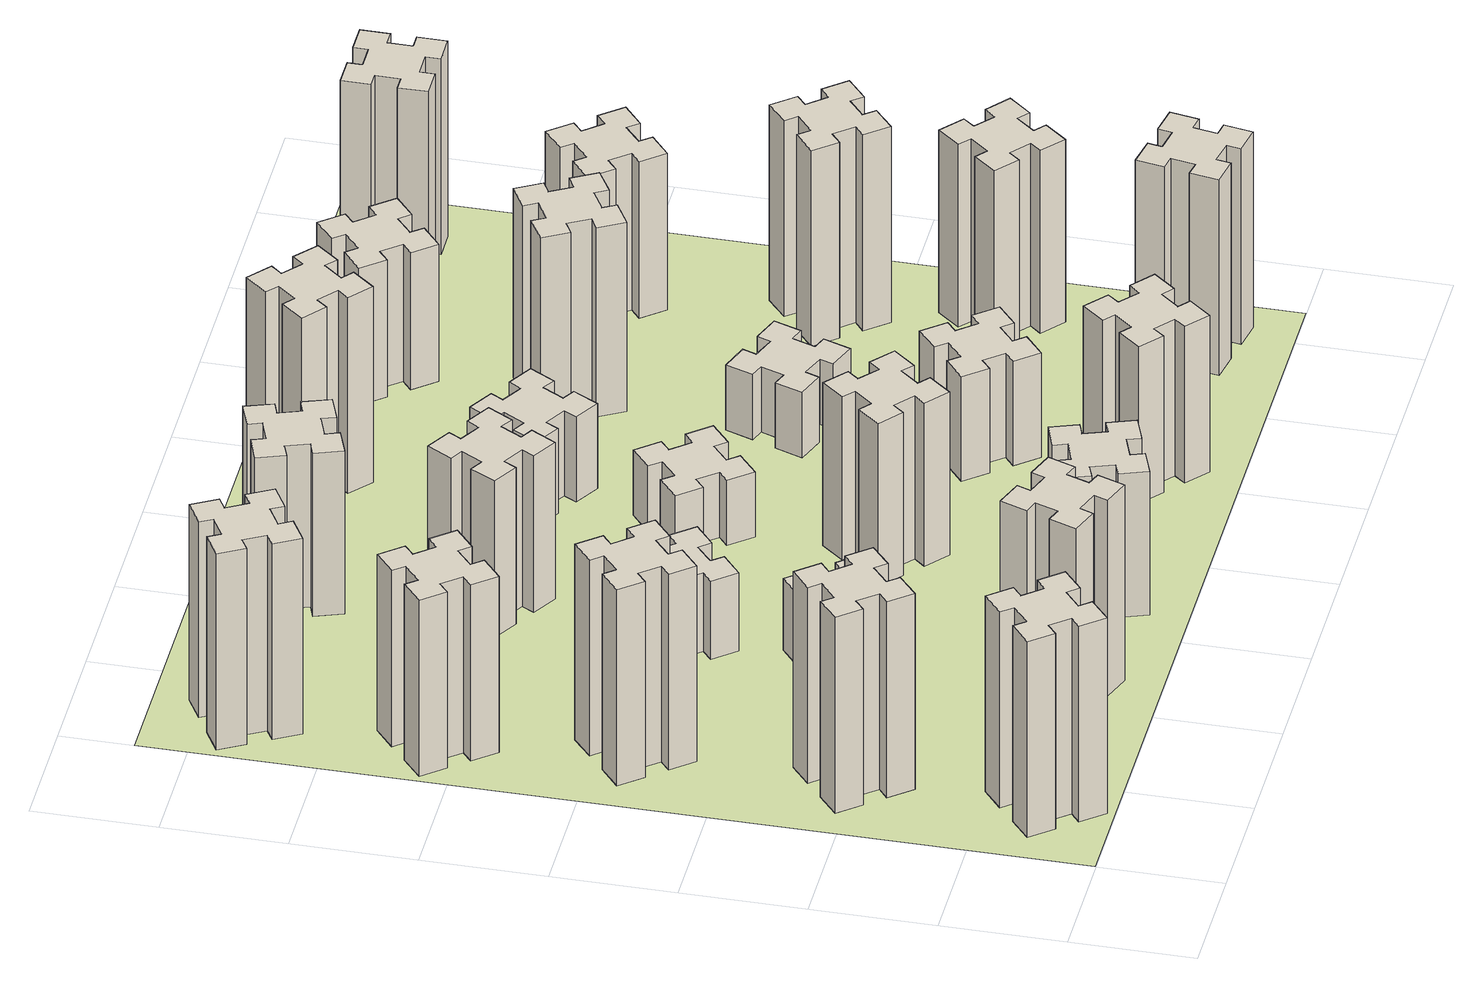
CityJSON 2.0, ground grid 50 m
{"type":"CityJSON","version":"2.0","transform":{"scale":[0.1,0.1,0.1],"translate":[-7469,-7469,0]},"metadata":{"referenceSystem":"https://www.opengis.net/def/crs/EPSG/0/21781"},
"CityObjects":{
"building1":{"type":"Building","attributes":{"class":"1000","function":"1000","usage":"1000","yearOfConstruction":2016,"roofType":"1000","measuredHeight":90,"storeysAboveGround":30,"storeysBelowGround":0},"geometry":[{"type":"Solid","lod":"1","boundaries":[[[[0,1,2,3,4,5,6,7,8,9,10,11,12,13,14,15,16,17,18,19]],[[17,16,20,21]],[[16,15,22,20]],[[15,14,23,22]],[[14,13,24,23]],[[13,12,25,24]],[[12,11,26,25]],[[11,10,27,26]],[[10,9,28,27]],[[9,8,29,28]],[[8,7,30,29]],[[7,6,31,30]],[[6,5,32,31]],[[5,4,33,32]],[[4,3,34,33]],[[3,2,35,34]],[[2,1,36,35]],[[1,0,37,36]],[[0,19,38,37]],[[19,18,39,38]],[[18,17,21,39]],[[24,25,26,27,28,29,30,31,32,33,34,35,36,37,38,39,21,20,22,23]]]]}]},
"building2":{"type":"Building","attributes":{"class":"1000","function":"1000","usage":"1000","yearOfConstruction":2016,"roofType":"1000","measuredHeight":90,"storeysAboveGround":30,"storeysBelowGround":0},"geometry":[{"type":"Solid","lod":"1","boundaries":[[[[40,41,42,43,44,45,46,47,48,49,50,51,52,53,54,55,56,57,58,59]],[[57,56,60,61]],[[56,55,62,60]],[[55,54,63,62]],[[54,53,64,63]],[[53,52,65,64]],[[52,51,66,65]],[[51,50,67,66]],[[50,49,68,67]],[[49,48,69,68]],[[48,47,70,69]],[[47,46,71,70]],[[46,45,72,71]],[[45,44,73,72]],[[44,43,74,73]],[[43,42,75,74]],[[42,41,76,75]],[[41,40,77,76]],[[40,59,78,77]],[[59,58,79,78]],[[58,57,61,79]],[[64,65,66,67,68,69,70,71,72,73,74,75,76,77,78,79,61,60,62,63]]]]}]},
"building3":{"type":"Building","attributes":{"class":"1000","function":"1000","usage":"1000","yearOfConstruction":2016,"roofType":"1000","measuredHeight":90,"storeysAboveGround":30,"storeysBelowGround":0},"geometry":[{"type":"Solid","lod":"1","boundaries":[[[[80,81,82,83,84,85,86,87,88,89,90,91,92,93,94,95,96,97,98,99]],[[97,96,100,101]],[[96,95,102,100]],[[95,94,103,102]],[[94,93,104,103]],[[93,92,105,104]],[[92,91,106,105]],[[91,90,107,106]],[[90,89,108,107]],[[89,88,109,108]],[[88,87,110,109]],[[87,86,111,110]],[[86,85,112,111]],[[85,84,113,112]],[[84,83,114,113]],[[83,82,115,114]],[[82,81,116,115]],[[81,80,117,116]],[[80,99,118,117]],[[99,98,119,118]],[[98,97,101,119]],[[104,105,106,107,108,109,110,111,112,113,114,115,116,117,118,119,101,100,102,103]]]]}]},
"building4":{"type":"Building","attributes":{"class":"1000","function":"1000","usage":"1000","yearOfConstruction":2016,"roofType":"1000","measuredHeight":81,"storeysAboveGround":30,"storeysBelowGround":0},"geometry":[{"type":"Solid","lod":"1","boundaries":[[[[120,121,122,123,124,125,126,127,128,129,130,131,132,133,134,135,136,137,138,139]],[[137,136,140,141]],[[136,135,142,140]],[[135,134,143,142]],[[134,133,144,143]],[[133,132,145,144]],[[132,131,146,145]],[[131,130,147,146]],[[130,129,148,147]],[[129,128,149,148]],[[128,127,150,149]],[[127,126,151,150]],[[126,125,152,151]],[[125,124,153,152]],[[124,123,154,153]],[[123,122,155,154]],[[122,121,156,155]],[[121,120,157,156]],[[120,139,158,157]],[[139,138,159,158]],[[138,137,141,159]],[[144,145,146,147,148,149,150,151,152,153,154,155,156,157,158,159,141,140,142,143]]]]}]},
"building5":{"type":"Building","attributes":{"class":"1000","function":"1000","usage":"1000","yearOfConstruction":2016,"roofType":"1000","measuredHeight":90,"storeysAboveGround":30,"storeysBelowGround":0},"geometry":[{"type":"Solid","lod":"1","boundaries":[[[[160,161,162,163,164,165,166,167,168,169,170,171,172,173,174,175,176,177,178,179]],[[177,176,180,181]],[[176,175,182,180]],[[175,174,183,182]],[[174,173,184,183]],[[173,172,185,184]],[[172,171,186,185]],[[171,170,187,186]],[[170,169,188,187]],[[169,168,189,188]],[[168,167,190,189]],[[167,166,191,190]],[[166,165,192,191]],[[165,164,193,192]],[[164,163,194,193]],[[163,162,195,194]],[[162,161,196,195]],[[161,160,197,196]],[[160,179,198,197]],[[179,178,199,198]],[[178,177,181,199]],[[184,185,186,187,188,189,190,191,192,193,194,195,196,197,198,199,181,180,182,183]]]]}]},
"building6":{"type":"Building","attributes":{"class":"1000","function":"1000","usage":"1000","yearOfConstruction":2016,"roofType":"1000","measuredHeight":90,"storeysAboveGround":30,"storeysBelowGround":0},"geometry":[{"type":"Solid","lod":"1","boundaries":[[[[200,201,202,203,204,205,206,207,208,209,210,211,212,213,214,215,216,217,218,219]],[[217,216,220,221]],[[216,215,222,220]],[[215,214,223,222]],[[214,213,224,223]],[[213,212,225,224]],[[212,211,226,225]],[[211,210,227,226]],[[210,209,228,227]],[[209,208,229,228]],[[208,207,230,229]],[[207,206,231,230]],[[206,205,232,231]],[[205,204,233,232]],[[204,203,234,233]],[[203,202,235,234]],[[202,201,236,235]],[[201,200,237,236]],[[200,219,238,237]],[[219,218,239,238]],[[218,217,221,239]],[[224,225,226,227,228,229,230,231,232,233,234,235,236,237,238,239,221,220,222,223]]]]}]},
"building7":{"type":"Building","attributes":{"class":"1000","function":"1000","usage":"1000","yearOfConstruction":2016,"roofType":"1000","measuredHeight":33,"storeysAboveGround":30,"storeysBelowGround":0},"geometry":[{"type":"Solid","lod":"1","boundaries":[[[[240,241,242,243,244,245,246,247,248,249,250,251,252,253,254,255,256,257,258,259]],[[257,256,260,261]],[[256,255,262,260]],[[255,254,263,262]],[[254,253,264,263]],[[253,252,265,264]],[[252,251,266,265]],[[251,250,267,266]],[[250,249,268,267]],[[249,248,269,268]],[[248,247,270,269]],[[247,246,271,270]],[[246,245,272,271]],[[245,244,273,272]],[[244,243,274,273]],[[243,242,275,274]],[[242,241,276,275]],[[241,240,277,276]],[[240,259,278,277]],[[259,258,279,278]],[[258,257,261,279]],[[264,265,266,267,268,269,270,271,272,273,274,275,276,277,278,279,261,260,262,263]]]]}]},
"building8":{"type":"Building","attributes":{"class":"1000","function":"1000","usage":"1000","yearOfConstruction":2016,"roofType":"1000","measuredHeight":36,"storeysAboveGround":30,"storeysBelowGround":0},"geometry":[{"type":"Solid","lod":"1","boundaries":[[[[280,281,282,283,284,285,286,287,288,289,290,291,292,293,294,295,296,297,298,299]],[[297,296,300,301]],[[296,295,302,300]],[[295,294,303,302]],[[294,293,304,303]],[[293,292,305,304]],[[292,291,306,305]],[[291,290,307,306]],[[290,289,308,307]],[[289,288,309,308]],[[288,287,310,309]],[[287,286,311,310]],[[286,285,312,311]],[[285,284,313,312]],[[284,283,314,313]],[[283,282,315,314]],[[282,281,316,315]],[[281,280,317,316]],[[280,299,318,317]],[[299,298,319,318]],[[298,297,301,319]],[[304,305,306,307,308,309,310,311,312,313,314,315,316,317,318,319,301,300,302,303]]]]}]},
"building9":{"type":"Building","attributes":{"class":"1000","function":"1000","usage":"1000","yearOfConstruction":2016,"roofType":"1000","measuredHeight":66,"storeysAboveGround":30,"storeysBelowGround":0},"geometry":[{"type":"Solid","lod":"1","boundaries":[[[[320,321,322,323,324,325,326,327,328,329,330,331,332,333,334,335,336,337,338,339]],[[337,336,340,341]],[[336,335,342,340]],[[335,334,343,342]],[[334,333,344,343]],[[333,332,345,344]],[[332,331,346,345]],[[331,330,347,346]],[[330,329,348,347]],[[329,328,349,348]],[[328,327,350,349]],[[327,326,351,350]],[[326,325,352,351]],[[325,324,353,352]],[[324,323,354,353]],[[323,322,355,354]],[[322,321,356,355]],[[321,320,357,356]],[[320,339,358,357]],[[339,338,359,358]],[[338,337,341,359]],[[344,345,346,347,348,349,350,351,352,353,354,355,356,357,358,359,341,340,342,343]]]]}]},
"building10":{"type":"Building","attributes":{"class":"1000","function":"1000","usage":"1000","yearOfConstruction":2016,"roofType":"1000","measuredHeight":72,"storeysAboveGround":30,"storeysBelowGround":0},"geometry":[{"type":"Solid","lod":"1","boundaries":[[[[360,361,362,363,364,365,366,367,368,369,370,371,372,373,374,375,376,377,378,379]],[[377,376,380,381]],[[376,375,382,380]],[[375,374,383,382]],[[374,373,384,383]],[[373,372,385,384]],[[372,371,386,385]],[[371,370,387,386]],[[370,369,388,387]],[[369,368,389,388]],[[368,367,390,389]],[[367,366,391,390]],[[366,365,392,391]],[[365,364,393,392]],[[364,363,394,393]],[[363,362,395,394]],[[362,361,396,395]],[[361,360,397,396]],[[360,379,398,397]],[[379,378,399,398]],[[378,377,381,399]],[[384,385,386,387,388,389,390,391,392,393,394,395,396,397,398,399,381,380,382,383]]]]}]},
"building11":{"type":"Building","attributes":{"class":"1000","function":"1000","usage":"1000","yearOfConstruction":2016,"roofType":"1000","measuredHeight":75,"storeysAboveGround":30,"storeysBelowGround":0},"geometry":[{"type":"Solid","lod":"1","boundaries":[[[[400,401,402,403,404,405,406,407,408,409,410,411,412,413,414,415,416,417,418,419]],[[417,416,420,421]],[[416,415,422,420]],[[415,414,423,422]],[[414,413,424,423]],[[413,412,425,424]],[[412,411,426,425]],[[411,410,427,426]],[[410,409,428,427]],[[409,408,429,428]],[[408,407,430,429]],[[407,406,431,430]],[[406,405,432,431]],[[405,404,433,432]],[[404,403,434,433]],[[403,402,435,434]],[[402,401,436,435]],[[401,400,437,436]],[[400,419,438,437]],[[419,418,439,438]],[[418,417,421,439]],[[424,425,426,427,428,429,430,431,432,433,434,435,436,437,438,439,421,420,422,423]]]]}]},
"building12":{"type":"Building","attributes":{"class":"1000","function":"1000","usage":"1000","yearOfConstruction":2016,"roofType":"1000","measuredHeight":75,"storeysAboveGround":30,"storeysBelowGround":0},"geometry":[{"type":"Solid","lod":"1","boundaries":[[[[440,441,442,443,444,445,446,447,448,449,450,451,452,453,454,455,456,457,458,459]],[[457,456,460,461]],[[456,455,462,460]],[[455,454,463,462]],[[454,453,464,463]],[[453,452,465,464]],[[452,451,466,465]],[[451,450,467,466]],[[450,449,468,467]],[[449,448,469,468]],[[448,447,470,469]],[[447,446,471,470]],[[446,445,472,471]],[[445,444,473,472]],[[444,443,474,473]],[[443,442,475,474]],[[442,441,476,475]],[[441,440,477,476]],[[440,459,478,477]],[[459,458,479,478]],[[458,457,461,479]],[[464,465,466,467,468,469,470,471,472,473,474,475,476,477,478,479,461,460,462,463]]]]}]},
"building13":{"type":"Building","attributes":{"class":"1000","function":"1000","usage":"1000","yearOfConstruction":2016,"roofType":"1000","measuredHeight":30,"storeysAboveGround":30,"storeysBelowGround":0},"geometry":[{"type":"Solid","lod":"1","boundaries":[[[[480,481,482,483,484,485,486,487,488,489,490,491,492,493,494,495,496,497,498,499]],[[497,496,500,501]],[[496,495,502,500]],[[495,494,503,502]],[[494,493,504,503]],[[493,492,505,504]],[[492,491,506,505]],[[491,490,507,506]],[[490,489,508,507]],[[489,488,509,508]],[[488,487,510,509]],[[487,486,511,510]],[[486,485,512,511]],[[485,484,513,512]],[[484,483,514,513]],[[483,482,515,514]],[[482,481,516,515]],[[481,480,517,516]],[[480,499,518,517]],[[499,498,519,518]],[[498,497,501,519]],[[504,505,506,507,508,509,510,511,512,513,514,515,516,517,518,519,501,500,502,503]]]]}]},
"building14":{"type":"Building","attributes":{"class":"1000","function":"1000","usage":"1000","yearOfConstruction":2016,"roofType":"1000","measuredHeight":72,"storeysAboveGround":30,"storeysBelowGround":0},"geometry":[{"type":"Solid","lod":"1","boundaries":[[[[520,521,522,523,524,525,526,527,528,529,530,531,532,533,534,535,536,537,538,539]],[[537,536,540,541]],[[536,535,542,540]],[[535,534,543,542]],[[534,533,544,543]],[[533,532,545,544]],[[532,531,546,545]],[[531,530,547,546]],[[530,529,548,547]],[[529,528,549,548]],[[528,527,550,549]],[[527,526,551,550]],[[526,525,552,551]],[[525,524,553,552]],[[524,523,554,553]],[[523,522,555,554]],[[522,521,556,555]],[[521,520,557,556]],[[520,539,558,557]],[[539,538,559,558]],[[538,537,541,559]],[[544,545,546,547,548,549,550,551,552,553,554,555,556,557,558,559,541,540,542,543]]]]}]},
"building15":{"type":"Building","attributes":{"class":"1000","function":"1000","usage":"1000","yearOfConstruction":2016,"roofType":"1000","measuredHeight":39,"storeysAboveGround":30,"storeysBelowGround":0},"geometry":[{"type":"Solid","lod":"1","boundaries":[[[[560,561,562,563,564,565,566,567,568,569,570,571,572,573,574,575,576,577,578,579]],[[577,576,580,581]],[[576,575,582,580]],[[575,574,583,582]],[[574,573,584,583]],[[573,572,585,584]],[[572,571,586,585]],[[571,570,587,586]],[[570,569,588,587]],[[569,568,589,588]],[[568,567,590,589]],[[567,566,591,590]],[[566,565,592,591]],[[565,564,593,592]],[[564,563,594,593]],[[563,562,595,594]],[[562,561,596,595]],[[561,560,597,596]],[[560,579,598,597]],[[579,578,599,598]],[[578,577,581,599]],[[584,585,586,587,588,589,590,591,592,593,594,595,596,597,598,599,581,580,582,583]]]]}]},
"building16":{"type":"Building","attributes":{"class":"1000","function":"1000","usage":"1000","yearOfConstruction":2016,"roofType":"1000","measuredHeight":90,"storeysAboveGround":30,"storeysBelowGround":0},"geometry":[{"type":"Solid","lod":"1","boundaries":[[[[600,601,602,603,604,605,606,607,608,609,610,611,612,613,614,615,616,617,618,619]],[[617,616,620,621]],[[616,615,622,620]],[[615,614,623,622]],[[614,613,624,623]],[[613,612,625,624]],[[612,611,626,625]],[[611,610,627,626]],[[610,609,628,627]],[[609,608,629,628]],[[608,607,630,629]],[[607,606,631,630]],[[606,605,632,631]],[[605,604,633,632]],[[604,603,634,633]],[[603,602,635,634]],[[602,601,636,635]],[[601,600,637,636]],[[600,619,638,637]],[[619,618,639,638]],[[618,617,621,639]],[[624,625,626,627,628,629,630,631,632,633,634,635,636,637,638,639,621,620,622,623]]]]}]},
"building17":{"type":"Building","attributes":{"class":"1000","function":"1000","usage":"1000","yearOfConstruction":2016,"roofType":"1000","measuredHeight":48,"storeysAboveGround":30,"storeysBelowGround":0},"geometry":[{"type":"Solid","lod":"1","boundaries":[[[[640,641,642,643,644,645,646,647,648,649,650,651,652,653,654,655,656,657,658,659]],[[657,656,660,661]],[[656,655,662,660]],[[655,654,663,662]],[[654,653,664,663]],[[653,652,665,664]],[[652,651,666,665]],[[651,650,667,666]],[[650,649,668,667]],[[649,648,669,668]],[[648,647,670,669]],[[647,646,671,670]],[[646,645,672,671]],[[645,644,673,672]],[[644,643,674,673]],[[643,642,675,674]],[[642,641,676,675]],[[641,640,677,676]],[[640,659,678,677]],[[659,658,679,678]],[[658,657,661,679]],[[664,665,666,667,668,669,670,671,672,673,674,675,676,677,678,679,661,660,662,663]]]]}]},
"building18":{"type":"Building","attributes":{"class":"1000","function":"1000","usage":"1000","yearOfConstruction":2016,"roofType":"1000","measuredHeight":30,"storeysAboveGround":30,"storeysBelowGround":0},"geometry":[{"type":"Solid","lod":"1","boundaries":[[[[680,681,682,683,684,685,686,687,688,689,690,691,692,693,694,695,696,697,698,699]],[[697,696,700,701]],[[696,695,702,700]],[[695,694,703,702]],[[694,693,704,703]],[[693,692,705,704]],[[692,691,706,705]],[[691,690,707,706]],[[690,689,708,707]],[[689,688,709,708]],[[688,687,710,709]],[[687,686,711,710]],[[686,685,712,711]],[[685,684,713,712]],[[684,683,714,713]],[[683,682,715,714]],[[682,681,716,715]],[[681,680,717,716]],[[680,699,718,717]],[[699,698,719,718]],[[698,697,701,719]],[[704,705,706,707,708,709,710,711,712,713,714,715,716,717,718,719,701,700,702,703]]]]}]},
"building19":{"type":"Building","attributes":{"class":"1000","function":"1000","usage":"1000","yearOfConstruction":2016,"roofType":"1000","measuredHeight":87,"storeysAboveGround":30,"storeysBelowGround":0},"geometry":[{"type":"Solid","lod":"1","boundaries":[[[[720,721,722,723,724,725,726,727,728,729,730,731,732,733,734,735,736,737,738,739]],[[737,736,740,741]],[[736,735,742,740]],[[735,734,743,742]],[[734,733,744,743]],[[733,732,745,744]],[[732,731,746,745]],[[731,730,747,746]],[[730,729,748,747]],[[729,728,749,748]],[[728,727,750,749]],[[727,726,751,750]],[[726,725,752,751]],[[725,724,753,752]],[[724,723,754,753]],[[723,722,755,754]],[[722,721,756,755]],[[721,720,757,756]],[[720,739,758,757]],[[739,738,759,758]],[[738,737,741,759]],[[744,745,746,747,748,749,750,751,752,753,754,755,756,757,758,759,741,740,742,743]]]]}]},
"building20":{"type":"Building","attributes":{"class":"1000","function":"1000","usage":"1000","yearOfConstruction":2016,"roofType":"1000","measuredHeight":90,"storeysAboveGround":30,"storeysBelowGround":0},"geometry":[{"type":"Solid","lod":"1","boundaries":[[[[760,761,762,763,764,765,766,767,768,769,770,771,772,773,774,775,776,777,778,779]],[[777,776,780,781]],[[776,775,782,780]],[[775,774,783,782]],[[774,773,784,783]],[[773,772,785,784]],[[772,771,786,785]],[[771,770,787,786]],[[770,769,788,787]],[[769,768,789,788]],[[768,767,790,789]],[[767,766,791,790]],[[766,765,792,791]],[[765,764,793,792]],[[764,763,794,793]],[[763,762,795,794]],[[762,761,796,795]],[[761,760,797,796]],[[760,779,798,797]],[[779,778,799,798]],[[778,777,781,799]],[[784,785,786,787,788,789,790,791,792,793,794,795,796,797,798,799,781,780,782,783]]]]}]},
"building21":{"type":"Building","attributes":{"class":"1000","function":"1000","usage":"1000","yearOfConstruction":2016,"roofType":"1000","measuredHeight":63,"storeysAboveGround":30,"storeysBelowGround":0},"geometry":[{"type":"Solid","lod":"1","boundaries":[[[[800,801,802,803,804,805,806,807,808,809,810,811,812,813,814,815,816,817,818,819]],[[817,816,820,821]],[[816,815,822,820]],[[815,814,823,822]],[[814,813,824,823]],[[813,812,825,824]],[[812,811,826,825]],[[811,810,827,826]],[[810,809,828,827]],[[809,808,829,828]],[[808,807,830,829]],[[807,806,831,830]],[[806,805,832,831]],[[805,804,833,832]],[[804,803,834,833]],[[803,802,835,834]],[[802,801,836,835]],[[801,800,837,836]],[[800,819,838,837]],[[819,818,839,838]],[[818,817,821,839]],[[824,825,826,827,828,829,830,831,832,833,834,835,836,837,838,839,821,820,822,823]]]]}]},
"building22":{"type":"Building","attributes":{"class":"1000","function":"1000","usage":"1000","yearOfConstruction":2016,"roofType":"1000","measuredHeight":84,"storeysAboveGround":30,"storeysBelowGround":0},"geometry":[{"type":"Solid","lod":"1","boundaries":[[[[840,841,842,843,844,845,846,847,848,849,850,851,852,853,854,855,856,857,858,859]],[[857,856,860,861]],[[856,855,862,860]],[[855,854,863,862]],[[854,853,864,863]],[[853,852,865,864]],[[852,851,866,865]],[[851,850,867,866]],[[850,849,868,867]],[[849,848,869,868]],[[848,847,870,869]],[[847,846,871,870]],[[846,845,872,871]],[[845,844,873,872]],[[844,843,874,873]],[[843,842,875,874]],[[842,841,876,875]],[[841,840,877,876]],[[840,859,878,877]],[[859,858,879,878]],[[858,857,861,879]],[[864,865,866,867,868,869,870,871,872,873,874,875,876,877,878,879,861,860,862,863]]]]}]},
"building23":{"type":"Building","attributes":{"class":"1000","function":"1000","usage":"1000","yearOfConstruction":2016,"roofType":"1000","measuredHeight":90,"storeysAboveGround":30,"storeysBelowGround":0},"geometry":[{"type":"Solid","lod":"1","boundaries":[[[[880,881,882,883,884,885,886,887,888,889,890,891,892,893,894,895,896,897,898,899]],[[897,896,900,901]],[[896,895,902,900]],[[895,894,903,902]],[[894,893,904,903]],[[893,892,905,904]],[[892,891,906,905]],[[891,890,907,906]],[[890,889,908,907]],[[889,888,909,908]],[[888,887,910,909]],[[887,886,911,910]],[[886,885,912,911]],[[885,884,913,912]],[[884,883,914,913]],[[883,882,915,914]],[[882,881,916,915]],[[881,880,917,916]],[[880,899,918,917]],[[899,898,919,918]],[[898,897,901,919]],[[904,905,906,907,908,909,910,911,912,913,914,915,916,917,918,919,901,900,902,903]]]]}]},
"building24":{"type":"Building","attributes":{"class":"1000","function":"1000","usage":"1000","yearOfConstruction":2016,"roofType":"1000","measuredHeight":72,"storeysAboveGround":30,"storeysBelowGround":0},"geometry":[{"type":"Solid","lod":"1","boundaries":[[[[920,921,922,923,924,925,926,927,928,929,930,931,932,933,934,935,936,937,938,939]],[[937,936,940,941]],[[936,935,942,940]],[[935,934,943,942]],[[934,933,944,943]],[[933,932,945,944]],[[932,931,946,945]],[[931,930,947,946]],[[930,929,948,947]],[[929,928,949,948]],[[928,927,950,949]],[[927,926,951,950]],[[926,925,952,951]],[[925,924,953,952]],[[924,923,954,953]],[[923,922,955,954]],[[922,921,956,955]],[[921,920,957,956]],[[920,939,958,957]],[[939,938,959,958]],[[938,937,941,959]],[[944,945,946,947,948,949,950,951,952,953,954,955,956,957,958,959,941,940,942,943]]]]}]},
"building25":{"type":"Building","attributes":{"class":"1000","function":"1000","usage":"1000","yearOfConstruction":2016,"roofType":"1000","measuredHeight":90,"storeysAboveGround":30,"storeysBelowGround":0},"geometry":[{"type":"Solid","lod":"1","boundaries":[[[[960,961,962,963,964,965,966,967,968,969,970,971,972,973,974,975,976,977,978,979]],[[977,976,980,981]],[[976,975,982,980]],[[975,974,983,982]],[[974,973,984,983]],[[973,972,985,984]],[[972,971,986,985]],[[971,970,987,986]],[[970,969,988,987]],[[969,968,989,988]],[[968,967,990,989]],[[967,966,991,990]],[[966,965,992,991]],[[965,964,993,992]],[[964,963,994,993]],[[963,962,995,994]],[[962,961,996,995]],[[961,960,997,996]],[[960,979,998,997]],[[979,978,999,998]],[[978,977,981,999]],[[984,985,986,987,988,989,990,991,992,993,994,995,996,997,998,999,981,980,982,983]]]]}]},
"landuse1":{"type":"LandUse","attributes":{"name":"plot1","function":"1010"},"geometry":[{"type":"MultiSurface","lod":"1","boundaries":[[[1000,1001,1002,1003]]]}]}
},
"vertices":[
[259,243,0],[323,166,0],[277,128,0],[354,36,0],[446,113,0],[408,159,0],[484,223,0],[523,177,0],[615,254,0],[538,346,0],[492,308,0],[427,384,0],[473,423,0],[396,515,0],[304,438,0],[343,392,0],[266,327,0],[228,373,0],[136,296,0],[213,204,0],[266,327,900],[228,373,900],[343,392,900],[304,438,900],[396,515,900],[473,423,900],[427,384,900],[492,308,900],[538,346,900],[615,254,900],[523,177,900],[484,223,900],[408,159,900],[446,113,900],[354,36,900],[277,128,900],[323,166,900],[259,243,900],[213,204,900],[136,296,900],
[492,1048,0],[427,1124,0],[473,1163,0],[396,1255,0],[304,1178,0],[343,1132,0],[266,1067,0],[228,1113,0],[136,1036,0],[213,944,0],[259,983,0],[323,906,0],[277,868,0],[354,776,0],[446,853,0],[408,899,0],[484,963,0],[523,917,0],[615,994,0],[538,1086,0],[484,963,900],[523,917,900],[408,899,900],[446,853,900],[354,776,900],[277,868,900],[323,906,900],[259,983,900],[213,944,900],[136,1036,900],[228,1113,900],[266,1067,900],[343,1132,900],[304,1178,900],[396,1255,900],[473,1163,900],[427,1124,900],[492,1048,900],[538,1086,900],[615,994,900],
[492,1888,0],[427,1964,0],[473,2003,0],[396,2095,0],[304,2018,0],[343,1972,0],[266,1907,0],[228,1953,0],[136,1876,0],[213,1784,0],[259,1823,0],[323,1746,0],[277,1708,0],[354,1616,0],[446,1693,0],[408,1739,0],[484,1803,0],[523,1757,0],[615,1834,0],[538,1926,0],[484,1803,900],[523,1757,900],[408,1739,900],[446,1693,900],[354,1616,900],[277,1708,900],[323,1746,900],[259,1823,900],[213,1784,900],[136,1876,900],[228,1953,900],[266,1907,900],[343,1972,900],[304,2018,900],[396,2095,900],[473,2003,900],[427,1964,900],[492,1888,900],[538,1926,900],[615,1834,900],
[243,2712,0],[166,2647,0],[128,2693,0],[36,2616,0],[113,2524,0],[159,2563,0],[223,2486,0],[177,2448,0],[254,2356,0],[346,2433,0],[308,2479,0],[384,2543,0],[423,2497,0],[515,2574,0],[438,2666,0],[392,2628,0],[327,2704,0],[373,2743,0],[296,2835,0],[204,2758,0],[327,2704,810],[373,2743,810],[392,2628,810],[438,2666,810],[515,2574,810],[423,2497,810],[384,2543,810],[308,2479,810],[346,2433,810],[254,2356,810],[177,2448,810],[223,2486,810],[159,2563,810],[113,2524,810],[36,2616,810],[128,2693,810],[166,2647,810],[243,2712,810],[204,2758,810],[296,2835,810],
[1029,460,0],[995,366,0],[939,387,0],[897,274,0],[1010,233,0],[1031,289,0],[1125,255,0],[1104,199,0],[1217,157,0],[1258,270,0],[1202,291,0],[1236,385,0],[1292,364,0],[1333,477,0],[1220,518,0],[1200,462,0],[1106,496,0],[1127,552,0],[1014,593,0],[973,480,0],[1106,496,900],[1127,552,900],[1200,462,900],[1220,518,900],[1333,477,900],[1292,364,900],[1236,385,900],[1202,291,900],[1258,270,900],[1217,157,900],[1104,199,900],[1125,255,900],[1031,289,900],[1010,233,900],[897,274,900],[939,387,900],[995,366,900],[1029,460,900],[973,480,900],[1014,593,900],
[155,3324,0],[205,3237,0],[153,3207,0],[213,3103,0],[317,3163,0],[287,3215,0],[374,3265,0],[404,3213,0],[508,3273,0],[448,3377,0],[396,3347,0],[346,3434,0],[398,3464,0],[338,3568,0],[234,3508,0],[264,3456,0],[177,3406,0],[147,3458,0],[43,3398,0],[103,3294,0],[177,3406,900],[147,3458,900],[264,3456,900],[234,3508,900],[338,3568,900],[398,3464,900],[346,3434,900],[396,3347,900],[448,3377,900],[508,3273,900],[404,3213,900],[374,3265,900],[287,3215,900],[317,3163,900],[213,3103,900],[153,3207,900],[205,3237,900],[155,3324,900],[103,3294,900],[43,3398,900],
[1083,1332,0],[1006,1267,0],[968,1313,0],[876,1236,0],[953,1144,0],[999,1183,0],[1063,1106,0],[1017,1068,0],[1094,976,0],[1186,1053,0],[1148,1099,0],[1224,1163,0],[1263,1117,0],[1355,1194,0],[1278,1286,0],[1232,1248,0],[1167,1324,0],[1213,1363,0],[1136,1455,0],[1044,1378,0],[1167,1324,330],[1213,1363,330],[1232,1248,330],[1278,1286,330],[1355,1194,330],[1263,1117,330],[1224,1163,330],[1148,1099,330],[1186,1053,330],[1094,976,330],[1017,1068,330],[1063,1106,330],[999,1183,330],[953,1144,330],[876,1236,330],[968,1313,330],[1006,1267,330],[1083,1332,330],[1044,1378,330],[1136,1455,330],
[1083,1972,0],[1006,1907,0],[968,1953,0],[876,1876,0],[953,1784,0],[999,1823,0],[1063,1746,0],[1017,1708,0],[1094,1616,0],[1186,1693,0],[1148,1739,0],[1224,1803,0],[1263,1757,0],[1355,1834,0],[1278,1926,0],[1232,1888,0],[1167,1964,0],[1213,2003,0],[1136,2095,0],[1044,2018,0],[1167,1964,360],[1213,2003,360],[1232,1888,360],[1278,1926,360],[1355,1834,360],[1263,1757,360],[1224,1803,360],[1148,1739,360],[1186,1693,360],[1094,1616,360],[1017,1708,360],[1063,1746,360],[999,1823,360],[953,1784,360],[876,1876,360],[968,1953,360],[1006,1907,360],[1083,1972,360],[1044,2018,360],[1136,2095,360],
[1765,496,0],[1671,462,0],[1650,518,0],[1537,477,0],[1579,364,0],[1635,385,0],[1669,291,0],[1613,270,0],[1654,157,0],[1767,199,0],[1746,255,0],[1840,289,0],[1860,233,0],[1973,274,0],[1932,387,0],[1876,366,0],[1842,460,0],[1898,480,0],[1857,593,0],[1744,552,0],[1842,460,660],[1898,480,660],[1876,366,660],[1932,387,660],[1973,274,660],[1860,233,660],[1840,289,660],[1746,255,660],[1767,199,660],[1654,157,660],[1613,270,660],[1669,291,660],[1635,385,660],[1579,364,660],[1537,477,660],[1650,518,660],[1671,462,660],[1765,496,660],[1744,552,660],[1857,593,660],
[1314,2666,0],[1227,2716,0],[1257,2768,0],[1153,2828,0],[1093,2724,0],[1145,2694,0],[1095,2607,0],[1043,2637,0],[983,2533,0],[1087,2473,0],[1117,2525,0],[1204,2475,0],[1174,2423,0],[1278,2363,0],[1338,2467,0],[1286,2497,0],[1336,2584,0],[1388,2554,0],[1448,2658,0],[1344,2718,0],[1336,2584,720],[1388,2554,720],[1286,2497,720],[1338,2467,720],[1278,2363,720],[1174,2423,720],[1204,2475,720],[1117,2525,720],[1087,2473,720],[983,2533,720],[1043,2637,720],[1095,2607,720],[1145,2694,720],[1093,2724,720],[1153,2828,720],[1257,2768,720],[1227,2716,720],[1314,2666,720],[1344,2718,720],[1448,2658,720],
[1125,3456,0],[1031,3422,0],[1010,3478,0],[897,3437,0],[939,3324,0],[995,3345,0],[1029,3251,0],[973,3230,0],[1014,3117,0],[1127,3159,0],[1106,3215,0],[1200,3249,0],[1220,3193,0],[1333,3234,0],[1292,3347,0],[1236,3326,0],[1202,3420,0],[1258,3440,0],[1217,3553,0],[1104,3512,0],[1202,3420,750],[1258,3440,750],[1236,3326,750],[1292,3347,750],[1333,3234,750],[1220,3193,750],[1200,3249,750],[1106,3215,750],[1127,3159,750],[1014,3117,750],[973,3230,750],[1029,3251,750],[995,3345,750],[939,3324,750],[897,3437,750],[1010,3478,750],[1031,3422,750],[1125,3456,750],[1104,3512,750],[1217,3553,750],
[1803,1324,0],[1739,1248,0],[1693,1286,0],[1616,1194,0],[1708,1117,0],[1746,1163,0],[1823,1099,0],[1784,1053,0],[1876,976,0],[1953,1068,0],[1907,1106,0],[1972,1183,0],[2018,1144,0],[2095,1236,0],[2003,1313,0],[1964,1267,0],[1888,1332,0],[1926,1378,0],[1834,1455,0],[1757,1363,0],[1888,1332,750],[1926,1378,750],[1964,1267,750],[2003,1313,750],[2095,1236,750],[2018,1144,750],[1972,1183,750],[1907,1106,750],[1953,1068,750],[1876,976,750],[1784,1053,750],[1823,1099,750],[1746,1163,750],[1708,1117,750],[1616,1194,750],[1693,1286,750],[1739,1248,750],[1803,1324,750],[1757,1363,750],[1834,1455,750],
[1972,1988,0],[1907,2064,0],[1953,2103,0],[1876,2195,0],[1784,2118,0],[1823,2072,0],[1746,2007,0],[1708,2053,0],[1616,1976,0],[1693,1884,0],[1739,1923,0],[1803,1846,0],[1757,1808,0],[1834,1716,0],[1926,1793,0],[1888,1839,0],[1964,1903,0],[2003,1857,0],[2095,1934,0],[2018,2026,0],[1964,1903,300],[2003,1857,300],[1888,1839,300],[1926,1793,300],[1834,1716,300],[1757,1808,300],[1803,1846,300],[1739,1923,300],[1693,1884,300],[1616,1976,300],[1708,2053,300],[1746,2007,300],[1823,2072,300],[1784,2118,300],[1876,2195,300],[1953,2103,300],[1907,2064,300],[1972,1988,300],[2018,2026,300],[2095,1934,300],
[2486,323,0],[2563,259,0],[2524,213,0],[2616,136,0],[2693,228,0],[2647,266,0],[2712,343,0],[2758,304,0],[2835,396,0],[2743,473,0],[2704,427,0],[2628,492,0],[2666,538,0],[2574,615,0],[2497,523,0],[2543,484,0],[2479,408,0],[2433,446,0],[2356,354,0],[2448,277,0],[2479,408,720],[2433,446,720],[2543,484,720],[2497,523,720],[2574,615,720],[2666,538,720],[2628,492,720],[2704,427,720],[2743,473,720],[2835,396,720],[2758,304,720],[2712,343,720],[2647,266,720],[2693,228,720],[2616,136,720],[2524,213,720],[2563,259,720],[2486,323,720],[2448,277,720],[2356,354,720],
[2026,2497,0],[2076,2584,0],[2128,2554,0],[2188,2658,0],[2084,2718,0],[2054,2666,0],[1967,2716,0],[1997,2768,0],[1893,2828,0],[1833,2724,0],[1885,2694,0],[1835,2607,0],[1783,2637,0],[1723,2533,0],[1827,2473,0],[1857,2525,0],[1944,2475,0],[1914,2423,0],[2018,2363,0],[2078,2467,0],[1944,2475,390],[1914,2423,390],[1857,2525,390],[1827,2473,390],[1723,2533,390],[1783,2637,390],[1835,2607,390],[1885,2694,390],[1833,2724,390],[1893,2828,390],[1997,2768,390],[1967,2716,390],[2054,2666,390],[2084,2718,390],[2188,2658,390],[2128,2554,390],[2076,2584,390],[2026,2497,390],[2078,2467,390],[2018,2363,390],
[1746,3383,0],[1823,3319,0],[1784,3273,0],[1876,3196,0],[1953,3288,0],[1907,3326,0],[1972,3403,0],[2018,3364,0],[2095,3456,0],[2003,3533,0],[1964,3487,0],[1888,3552,0],[1926,3598,0],[1834,3675,0],[1757,3583,0],[1803,3544,0],[1739,3468,0],[1693,3506,0],[1616,3414,0],[1708,3337,0],[1739,3468,900],[1693,3506,900],[1803,3544,900],[1757,3583,900],[1834,3675,900],[1926,3598,900],[1888,3552,900],[1964,3487,900],[2003,3533,900],[2095,3456,900],[2018,3364,900],[1972,3403,900],[1907,3326,900],[1953,3288,900],[1876,3196,900],[1784,3273,900],[1823,3319,900],[1746,3383,900],[1708,3337,900],[1616,3414,900],
[2563,1132,0],[2486,1067,0],[2448,1113,0],[2356,1036,0],[2433,944,0],[2479,983,0],[2543,906,0],[2497,868,0],[2574,776,0],[2666,853,0],[2628,899,0],[2704,963,0],[2743,917,0],[2835,994,0],[2758,1086,0],[2712,1048,0],[2647,1124,0],[2693,1163,0],[2616,1255,0],[2524,1178,0],[2647,1124,480],[2693,1163,480],[2712,1048,480],[2758,1086,480],[2835,994,480],[2743,917,480],[2704,963,480],[2628,899,480],[2666,853,480],[2574,776,480],[2497,868,480],[2543,906,480],[2479,983,480],[2433,944,480],[2356,1036,480],[2448,1113,480],[2486,1067,480],[2563,1132,480],[2524,1178,480],[2616,1255,480],
[2682,1671,0],[2716,1765,0],[2772,1744,0],[2813,1857,0],[2700,1898,0],[2680,1842,0],[2586,1876,0],[2607,1932,0],[2494,1973,0],[2453,1860,0],[2509,1840,0],[2475,1746,0],[2419,1767,0],[2377,1654,0],[2490,1613,0],[2511,1669,0],[2605,1635,0],[2584,1579,0],[2697,1537,0],[2738,1650,0],[2605,1635,300],[2584,1579,300],[2511,1669,300],[2490,1613,300],[2377,1654,300],[2419,1767,300],[2475,1746,300],[2509,1840,300],[2453,1860,300],[2494,1973,300],[2607,1932,300],[2586,1876,300],[2680,1842,300],[2700,1898,300],[2813,1857,300],[2772,1744,300],[2716,1765,300],[2682,1671,300],[2738,1650,300],[2697,1537,300],
[2475,2584,0],[2525,2497,0],[2473,2467,0],[2533,2363,0],[2637,2423,0],[2607,2475,0],[2694,2525,0],[2724,2473,0],[2828,2533,0],[2768,2637,0],[2716,2607,0],[2666,2694,0],[2718,2724,0],[2658,2828,0],[2554,2768,0],[2584,2716,0],[2497,2666,0],[2467,2718,0],[2363,2658,0],[2423,2554,0],[2497,2666,870],[2467,2718,870],[2584,2716,870],[2554,2768,870],[2658,2828,870],[2718,2724,870],[2666,2694,870],[2716,2607,870],[2768,2637,870],[2828,2533,870],[2724,2473,870],[2694,2525,870],[2607,2475,870],[2637,2423,870],[2533,2363,870],[2473,2467,870],[2525,2497,870],[2475,2584,870],[2423,2554,870],[2363,2658,870],
[3504,475,0],[3405,492,0],[3416,551,0],[3297,572,0],[3277,454,0],[3336,444,0],[3318,345,0],[3259,356,0],[3238,237,0],[3357,217,0],[3367,276,0],[3465,258,0],[3455,199,0],[3573,178,0],[3594,297,0],[3535,307,0],[3552,405,0],[3611,395,0],[3632,513,0],[3514,534,0],[3552,405,900],[3611,395,900],[3535,307,900],[3594,297,900],[3573,178,900],[3455,199,900],[3465,258,900],[3367,276,900],[3357,217,900],[3238,237,900],[3259,356,900],[3318,345,900],[3336,444,900],[3277,454,900],[3297,572,900],[3416,551,900],[3405,492,900],[3504,475,900],[3514,534,900],[3632,513,900],
[2712,3368,0],[2647,3444,0],[2693,3483,0],[2616,3575,0],[2524,3498,0],[2563,3452,0],[2486,3387,0],[2448,3433,0],[2356,3356,0],[2433,3264,0],[2479,3303,0],[2543,3226,0],[2497,3188,0],[2574,3096,0],[2666,3173,0],[2628,3219,0],[2704,3283,0],[2743,3237,0],[2835,3314,0],[2758,3406,0],[2704,3283,630],[2743,3237,630],[2628,3219,630],[2666,3173,630],[2574,3096,630],[2497,3188,630],[2543,3226,630],[2479,3303,630],[2433,3264,630],[2356,3356,630],[2448,3433,630],[2486,3387,630],[2563,3452,630],[2524,3498,630],[2616,3575,630],[2693,3483,630],[2647,3444,630],[2712,3368,630],[2758,3406,630],[2835,3314,630],
[3487,1006,0],[3552,1083,0],[3598,1044,0],[3675,1136,0],[3583,1213,0],[3544,1167,0],[3468,1232,0],[3506,1278,0],[3414,1355,0],[3337,1263,0],[3383,1224,0],[3319,1148,0],[3273,1186,0],[3196,1094,0],[3288,1017,0],[3326,1063,0],[3403,999,0],[3364,953,0],[3456,876,0],[3533,968,0],[3403,999,840],[3364,953,840],[3326,1063,840],[3288,1017,840],[3196,1094,840],[3273,1186,840],[3319,1148,840],[3383,1224,840],[3337,1263,840],[3414,1355,840],[3506,1278,840],[3468,1232,840],[3544,1167,840],[3583,1213,840],[3675,1136,840],[3598,1044,840],[3552,1083,840],[3487,1006,840],[3533,968,840],[3456,876,840],
[3368,1639,0],[3444,1703,0],[3483,1657,0],[3575,1734,0],[3498,1826,0],[3452,1788,0],[3387,1864,0],[3433,1903,0],[3356,1995,0],[3264,1918,0],[3303,1872,0],[3226,1807,0],[3188,1853,0],[3096,1776,0],[3173,1684,0],[3219,1723,0],[3283,1646,0],[3237,1608,0],[3314,1516,0],[3406,1593,0],[3283,1646,900],[3237,1608,900],[3219,1723,900],[3173,1684,900],[3096,1776,900],[3188,1853,900],[3226,1807,900],[3303,1872,900],[3264,1918,900],[3356,1995,900],[3433,1903,900],[3387,1864,900],[3452,1788,900],[3498,1826,900],[3575,1734,900],[3483,1657,900],[3444,1703,900],[3368,1639,900],[3406,1593,900],[3314,1516,900],
[3119,2563,0],[3183,2486,0],[3137,2448,0],[3214,2356,0],[3306,2433,0],[3268,2479,0],[3344,2543,0],[3383,2497,0],[3475,2574,0],[3398,2666,0],[3352,2628,0],[3287,2704,0],[3333,2743,0],[3256,2835,0],[3164,2758,0],[3203,2712,0],[3126,2647,0],[3088,2693,0],[2996,2616,0],[3073,2524,0],[3126,2647,720],[3088,2693,720],[3203,2712,720],[3164,2758,720],[3256,2835,720],[3333,2743,720],[3287,2704,720],[3352,2628,720],[3398,2666,720],[3475,2574,720],[3383,2497,720],[3344,2543,720],[3268,2479,720],[3306,2433,720],[3214,2356,720],[3137,2448,720],[3183,2486,720],[3119,2563,720],[3073,2524,720],[2996,2616,720],
[3285,3325,0],[3385,3325,0],[3385,3265,0],[3505,3265,0],[3505,3385,0],[3445,3385,0],[3445,3485,0],[3505,3485,0],[3505,3605,0],[3385,3605,0],[3385,3545,0],[3285,3545,0],[3285,3605,0],[3165,3605,0],[3165,3485,0],[3225,3485,0],[3225,3385,0],[3165,3385,0],[3165,3265,0],[3285,3265,0],[3225,3385,900],[3165,3385,900],[3225,3485,900],[3165,3485,900],[3165,3605,900],[3285,3605,900],[3285,3545,900],[3385,3545,900],[3385,3605,900],[3505,3605,900],[3505,3485,900],[3445,3485,900],[3445,3385,900],[3505,3385,900],[3505,3265,900],[3385,3265,900],[3385,3325,900],[3285,3325,900],[3285,3265,900],[3165,3265,900],
[5,3705,0],[3705,3705,0],[3705,5,0],[5,5,0]
]}
